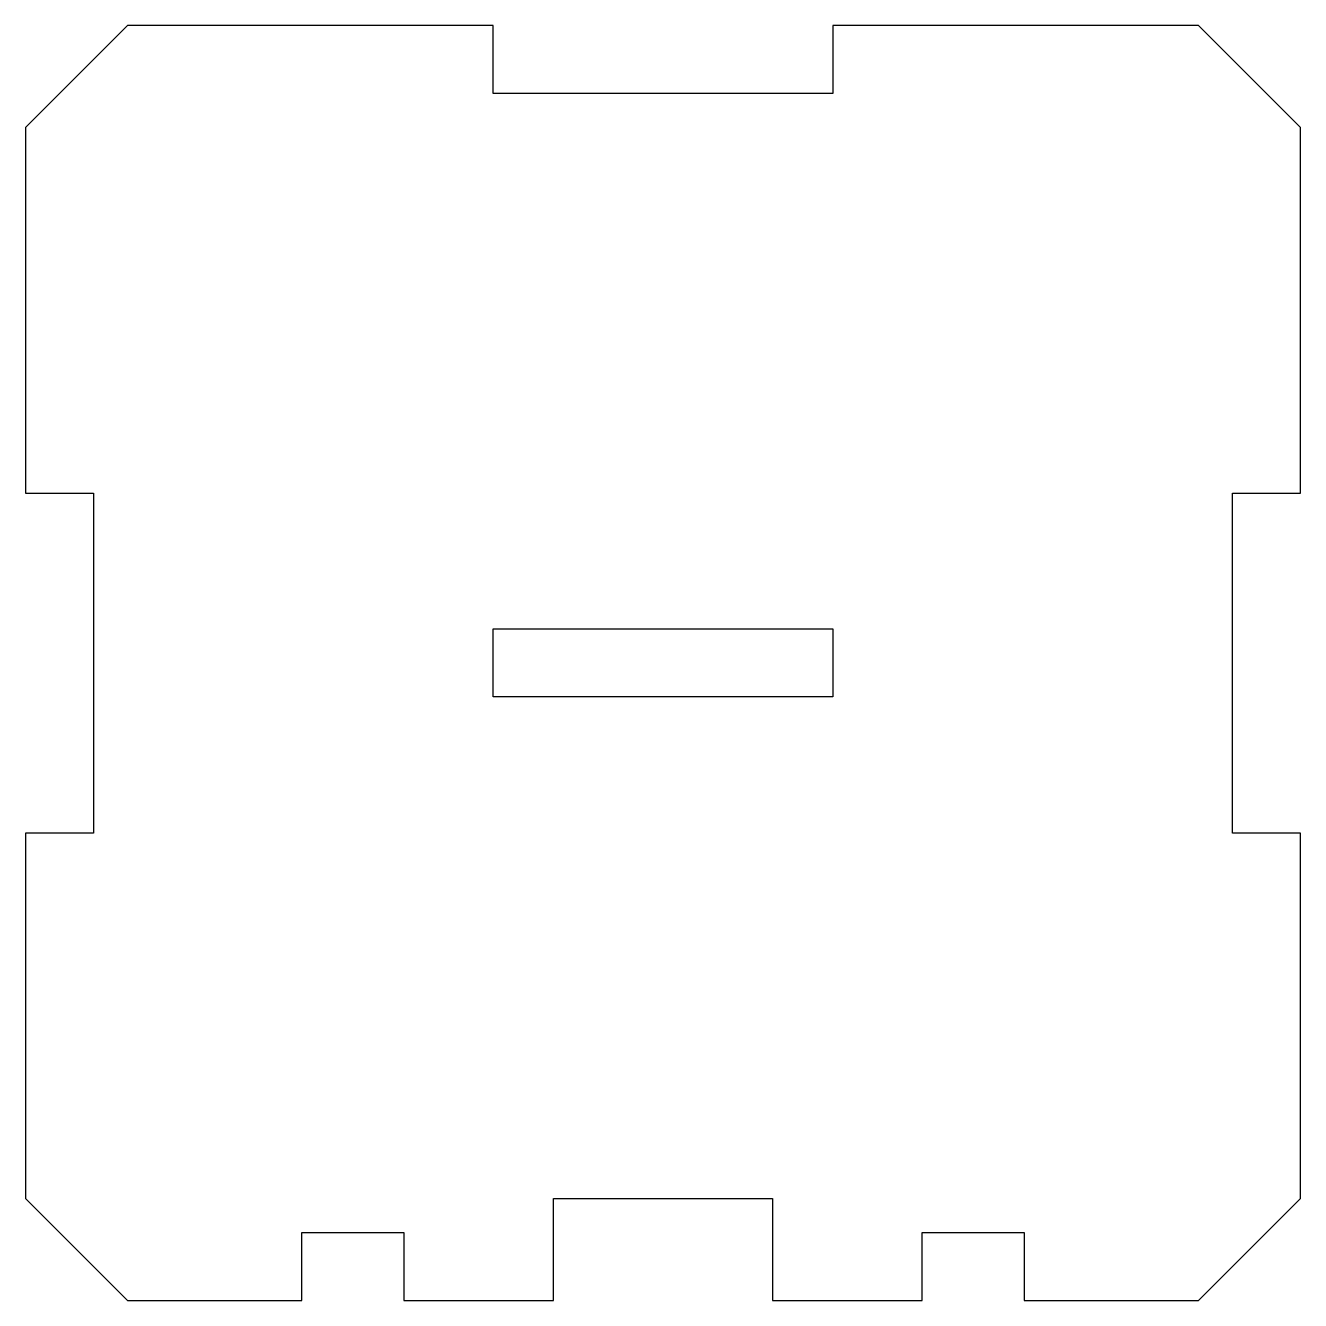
# Model space of a CAD drawing. Header units: inches. Extents: x -1.48 to 1.48, y -2.95 to 0.
import ezdxf

# ---------------------------------------------------------------- set-up
doc = ezdxf.new("R2010")
doc.units = ezdxf.units.IN
doc.layers.get('0').update_dxf_attribs({"linetype": 'CONTINUOUS'})

msp = doc.modelspace()

# ---------------------------------------------------------------- linework, layer by layer
for points in [[(1.2402, 0), (0.3937, 0), (0.3937, -0.1575), (-0.3937, -0.1575), (-0.3937, 0), (-1.2402, 0), (-1.4764, -0.2362), (-1.4764, -1.0827), (-1.3189, -1.0827), (-1.3189, -1.8701), (-1.4764, -1.8701), (-1.4764, -2.7165), (-1.2402, -2.9528), (-0.8366, -2.9528), (-0.8366, -2.7953), (-0.6004, -2.7953), (-0.6004, -2.9528), (-0.2539, -2.9528), (-0.2539, -2.7165), (0.2539, -2.7165), (0.2539, -2.9528), (0.6004, -2.9528), (0.6004, -2.7953), (0.8366, -2.7953), (0.8366, -2.9528), (1.2402, -2.9528), (1.4764, -2.7165), (1.4764, -1.8701), (1.3189, -1.8701), (1.3189, -1.0827), (1.4764, -1.0827), (1.4764, -0.2362)], [(0.3937, -1.5551), (-0.3937, -1.5551), (-0.3937, -1.3976), (0.3937, -1.3976)]]:
    msp.add_lwpolyline(points, close=True)

doc.saveas('drawing.dxf')
